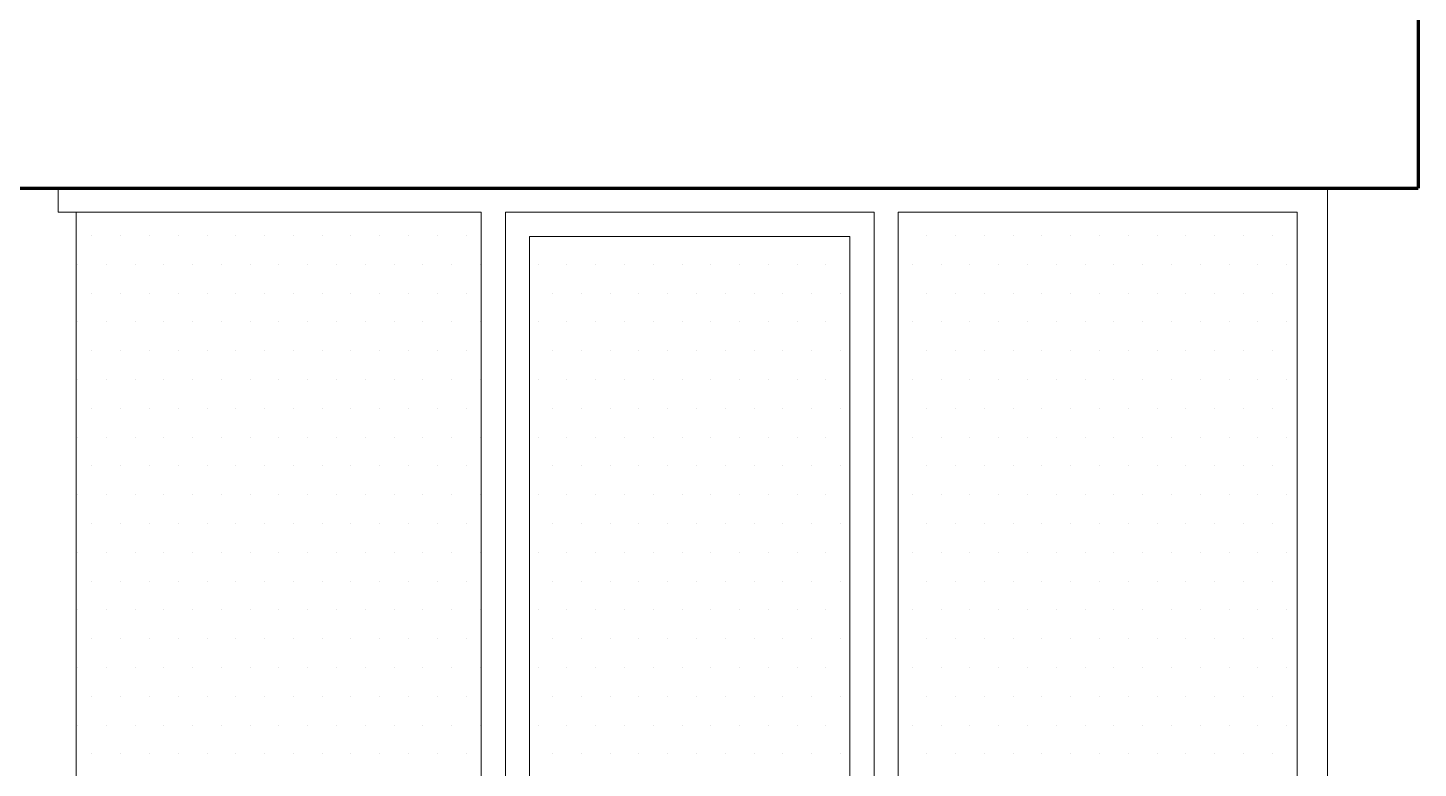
# Model space of a CAD drawing. Header units: millimetres. Extents: x 2016.56 to 2021.8, y 13721.83 to 13722.48.
# Drawn here: x 2020.4606 to 2020.5066, y 13722.07175 to 13722.09624 of the extents above; entities that cross this region are included whole.
import ezdxf

# ---------------------------------------------------------------- set-up
doc = ezdxf.new("R2010")
doc.units = ezdxf.units.MM
doc.layers.get('0').update_dxf_attribs({"lineweight": 20})
doc.layers.add('1.2', color=120, linetype='Continuous', lineweight=120)
doc.layers.add('DUVAR', color=4, linetype='Continuous', lineweight=40)

msp = doc.modelspace()

# ---------------------------------------------------------------- linework, layer by layer
for p, q in [((2020.461602, 13722.090938), (2020.461602, 13722.090138)), ((2020.503602, 13722.090938), (2020.503602, 13722.060938)), ((2020.475602, 13722.090138), (2020.461602, 13722.090138)), ((2020.462202, 13722.090138), (2020.462202, 13722.061738)), ((2020.475602, 13722.090138), (2020.475602, 13722.061738)), ((2020.488602, 13722.090138), (2020.476402, 13722.090138)), ((2020.476402, 13722.090138), (2020.476402, 13722.061738)), ((2020.488602, 13722.090138), (2020.488602, 13722.061738)), ((2020.502602, 13722.090138), (2020.489402, 13722.090138)), ((2020.489402, 13722.090138), (2020.489402, 13722.061738)), ((2020.502602, 13722.090138), (2020.502602, 13722.061738)), ((2020.477202, 13722.089338), (2020.487802, 13722.089338)), ((2020.477202, 13722.089338), (2020.477202, 13722.062538)), ((2020.487802, 13722.089338), (2020.487802, 13722.062538))]:
    msp.add_line(p, q)
at = {"layer": '1.2'}
for p in [(2020.506602, 13722.119938), (2020.451602, 13722.090938)]:
    msp.add_line(p, (2020.506602, 13722.090938), dxfattribs=at)
at = {"layer": 'DUVAR'}
for p, q in [((2020.462721, 13722.089367), (2020.462721, 13722.089367)), ((2020.463673, 13722.089367), (2020.463673, 13722.089367)), ((2020.464626, 13722.089367), (2020.464626, 13722.089367)), ((2020.465578, 13722.089367), (2020.465578, 13722.089367)), ((2020.466531, 13722.089367), (2020.466531, 13722.089367)), ((2020.467483, 13722.089367), (2020.467483, 13722.089367)), ((2020.468436, 13722.089367), (2020.468436, 13722.089367)), ((2020.469388, 13722.089367), (2020.469388, 13722.089367)), ((2020.470341, 13722.089367), (2020.470341, 13722.089367)), ((2020.471293, 13722.089367), (2020.471293, 13722.089367)), ((2020.472246, 13722.089367), (2020.472246, 13722.089367)), ((2020.473198, 13722.089367), (2020.473198, 13722.089367)), ((2020.474151, 13722.089367), (2020.474151, 13722.089367)), ((2020.475103, 13722.089367), (2020.475103, 13722.089367)), ((2020.490343, 13722.089367), (2020.490343, 13722.089367)), ((2020.491296, 13722.089367), (2020.491296, 13722.089367)), ((2020.492248, 13722.089367), (2020.492248, 13722.089367)), ((2020.493201, 13722.089367), (2020.493201, 13722.089367)), ((2020.494153, 13722.089367), (2020.494153, 13722.089367)), ((2020.495106, 13722.089367), (2020.495106, 13722.089367)), ((2020.496058, 13722.089367), (2020.496058, 13722.089367)), ((2020.497011, 13722.089367), (2020.497011, 13722.089367)), ((2020.497963, 13722.089367), (2020.497963, 13722.089367)), ((2020.498916, 13722.089367), (2020.498916, 13722.089367)), ((2020.499868, 13722.089367), (2020.499868, 13722.089367)), ((2020.500821, 13722.089367), (2020.500821, 13722.089367)), ((2020.501773, 13722.089367), (2020.501773, 13722.089367)), ((2020.462244, 13722.088414), (2020.462244, 13722.088414)), ((2020.463197, 13722.088414), (2020.463197, 13722.088414)), ((2020.464149, 13722.088414), (2020.464149, 13722.088414)), ((2020.465102, 13722.088414), (2020.465102, 13722.088414)), ((2020.466054, 13722.088414), (2020.466054, 13722.088414)), ((2020.467007, 13722.088414), (2020.467007, 13722.088414)), ((2020.467959, 13722.088414), (2020.467959, 13722.088414)), ((2020.468912, 13722.088414), (2020.468912, 13722.088414)), ((2020.469864, 13722.088414), (2020.469864, 13722.088414)), ((2020.470817, 13722.088414), (2020.470817, 13722.088414)), ((2020.471769, 13722.088414), (2020.471769, 13722.088414)), ((2020.472722, 13722.088414), (2020.472722, 13722.088414)), ((2020.473674, 13722.088414), (2020.473674, 13722.088414)), ((2020.474627, 13722.088414), (2020.474627, 13722.088414)), ((2020.475579, 13722.088414), (2020.475579, 13722.088414)), ((2020.477484, 13722.088414), (2020.477484, 13722.088414)), ((2020.478437, 13722.088414), (2020.478437, 13722.088414)), ((2020.479389, 13722.088414), (2020.479389, 13722.088414)), ((2020.480342, 13722.088414), (2020.480342, 13722.088414)), ((2020.481294, 13722.088414), (2020.481294, 13722.088414)), ((2020.482247, 13722.088414), (2020.482247, 13722.088414)), ((2020.483199, 13722.088414), (2020.483199, 13722.088414)), ((2020.484152, 13722.088414), (2020.484152, 13722.088414)), ((2020.485104, 13722.088414), (2020.485104, 13722.088414)), ((2020.486057, 13722.088414), (2020.486057, 13722.088414)), ((2020.487009, 13722.088414), (2020.487009, 13722.088414)), ((2020.489867, 13722.088414), (2020.489867, 13722.088414)), ((2020.490819, 13722.088414), (2020.490819, 13722.088414)), ((2020.491772, 13722.088414), (2020.491772, 13722.088414)), ((2020.492724, 13722.088414), (2020.492724, 13722.088414)), ((2020.493677, 13722.088414), (2020.493677, 13722.088414)), ((2020.494629, 13722.088414), (2020.494629, 13722.088414)), ((2020.495582, 13722.088414), (2020.495582, 13722.088414)), ((2020.496534, 13722.088414), (2020.496534, 13722.088414)), ((2020.497487, 13722.088414), (2020.497487, 13722.088414)), ((2020.498439, 13722.088414), (2020.498439, 13722.088414)), ((2020.499392, 13722.088414), (2020.499392, 13722.088414)), ((2020.500344, 13722.088414), (2020.500344, 13722.088414)), ((2020.501297, 13722.088414), (2020.501297, 13722.088414)), ((2020.502249, 13722.088414), (2020.502249, 13722.088414)), ((2020.462721, 13722.087462), (2020.462721, 13722.087462)), ((2020.463673, 13722.087462), (2020.463673, 13722.087462)), ((2020.464626, 13722.087462), (2020.464626, 13722.087462)), ((2020.465578, 13722.087462), (2020.465578, 13722.087462)), ((2020.466531, 13722.087462), (2020.466531, 13722.087462)), ((2020.467483, 13722.087462), (2020.467483, 13722.087462)), ((2020.468436, 13722.087462), (2020.468436, 13722.087462)), ((2020.469388, 13722.087462), (2020.469388, 13722.087462)), ((2020.470341, 13722.087462), (2020.470341, 13722.087462)), ((2020.471293, 13722.087462), (2020.471293, 13722.087462)), ((2020.472246, 13722.087462), (2020.472246, 13722.087462)), ((2020.473198, 13722.087462), (2020.473198, 13722.087462)), ((2020.474151, 13722.087462), (2020.474151, 13722.087462)), ((2020.475103, 13722.087462), (2020.475103, 13722.087462)), ((2020.477961, 13722.087462), (2020.477961, 13722.087462)), ((2020.478913, 13722.087462), (2020.478913, 13722.087462)), ((2020.479866, 13722.087462), (2020.479866, 13722.087462)), ((2020.480818, 13722.087462), (2020.480818, 13722.087462)), ((2020.481771, 13722.087462), (2020.481771, 13722.087462)), ((2020.482723, 13722.087462), (2020.482723, 13722.087462)), ((2020.483676, 13722.087462), (2020.483676, 13722.087462)), ((2020.484628, 13722.087462), (2020.484628, 13722.087462)), ((2020.485581, 13722.087462), (2020.485581, 13722.087462)), ((2020.486533, 13722.087462), (2020.486533, 13722.087462)), ((2020.487486, 13722.087462), (2020.487486, 13722.087462)), ((2020.490343, 13722.087462), (2020.490343, 13722.087462)), ((2020.491296, 13722.087462), (2020.491296, 13722.087462)), ((2020.492248, 13722.087462), (2020.492248, 13722.087462)), ((2020.493201, 13722.087462), (2020.493201, 13722.087462)), ((2020.494153, 13722.087462), (2020.494153, 13722.087462)), ((2020.495106, 13722.087462), (2020.495106, 13722.087462)), ((2020.496058, 13722.087462), (2020.496058, 13722.087462)), ((2020.497011, 13722.087462), (2020.497011, 13722.087462)), ((2020.497963, 13722.087462), (2020.497963, 13722.087462)), ((2020.498916, 13722.087462), (2020.498916, 13722.087462)), ((2020.499868, 13722.087462), (2020.499868, 13722.087462)), ((2020.500821, 13722.087462), (2020.500821, 13722.087462)), ((2020.501773, 13722.087462), (2020.501773, 13722.087462)), ((2020.462244, 13722.086509), (2020.462244, 13722.086509)), ((2020.463197, 13722.086509), (2020.463197, 13722.086509)), ((2020.464149, 13722.086509), (2020.464149, 13722.086509)), ((2020.465102, 13722.086509), (2020.465102, 13722.086509)), ((2020.466054, 13722.086509), (2020.466054, 13722.086509)), ((2020.467007, 13722.086509), (2020.467007, 13722.086509)), ((2020.467959, 13722.086509), (2020.467959, 13722.086509)), ((2020.468912, 13722.086509), (2020.468912, 13722.086509)), ((2020.469864, 13722.086509), (2020.469864, 13722.086509)), ((2020.470817, 13722.086509), (2020.470817, 13722.086509)), ((2020.471769, 13722.086509), (2020.471769, 13722.086509)), ((2020.472722, 13722.086509), (2020.472722, 13722.086509)), ((2020.473674, 13722.086509), (2020.473674, 13722.086509)), ((2020.474627, 13722.086509), (2020.474627, 13722.086509)), ((2020.475579, 13722.086509), (2020.475579, 13722.086509)), ((2020.477484, 13722.086509), (2020.477484, 13722.086509)), ((2020.478437, 13722.086509), (2020.478437, 13722.086509)), ((2020.479389, 13722.086509), (2020.479389, 13722.086509)), ((2020.480342, 13722.086509), (2020.480342, 13722.086509)), ((2020.481294, 13722.086509), (2020.481294, 13722.086509)), ((2020.482247, 13722.086509), (2020.482247, 13722.086509)), ((2020.483199, 13722.086509), (2020.483199, 13722.086509)), ((2020.484152, 13722.086509), (2020.484152, 13722.086509)), ((2020.485104, 13722.086509), (2020.485104, 13722.086509)), ((2020.486057, 13722.086509), (2020.486057, 13722.086509)), ((2020.487009, 13722.086509), (2020.487009, 13722.086509)), ((2020.489867, 13722.086509), (2020.489867, 13722.086509)), ((2020.490819, 13722.086509), (2020.490819, 13722.086509)), ((2020.491772, 13722.086509), (2020.491772, 13722.086509)), ((2020.492724, 13722.086509), (2020.492724, 13722.086509)), ((2020.493677, 13722.086509), (2020.493677, 13722.086509)), ((2020.494629, 13722.086509), (2020.494629, 13722.086509)), ((2020.495582, 13722.086509), (2020.495582, 13722.086509)), ((2020.496534, 13722.086509), (2020.496534, 13722.086509)), ((2020.497487, 13722.086509), (2020.497487, 13722.086509)), ((2020.498439, 13722.086509), (2020.498439, 13722.086509)), ((2020.499392, 13722.086509), (2020.499392, 13722.086509)), ((2020.500344, 13722.086509), (2020.500344, 13722.086509)), ((2020.501297, 13722.086509), (2020.501297, 13722.086509)), ((2020.502249, 13722.086509), (2020.502249, 13722.086509)), ((2020.462721, 13722.085557), (2020.462721, 13722.085557)), ((2020.463673, 13722.085557), (2020.463673, 13722.085557)), ((2020.464626, 13722.085557), (2020.464626, 13722.085557)), ((2020.465578, 13722.085557), (2020.465578, 13722.085557)), ((2020.466531, 13722.085557), (2020.466531, 13722.085557)), ((2020.467483, 13722.085557), (2020.467483, 13722.085557)), ((2020.468436, 13722.085557), (2020.468436, 13722.085557)), ((2020.469388, 13722.085557), (2020.469388, 13722.085557)), ((2020.470341, 13722.085557), (2020.470341, 13722.085557)), ((2020.471293, 13722.085557), (2020.471293, 13722.085557)), ((2020.472246, 13722.085557), (2020.472246, 13722.085557)), ((2020.473198, 13722.085557), (2020.473198, 13722.085557)), ((2020.474151, 13722.085557), (2020.474151, 13722.085557)), ((2020.475103, 13722.085557), (2020.475103, 13722.085557)), ((2020.477961, 13722.085557), (2020.477961, 13722.085557)), ((2020.478913, 13722.085557), (2020.478913, 13722.085557)), ((2020.479866, 13722.085557), (2020.479866, 13722.085557)), ((2020.480818, 13722.085557), (2020.480818, 13722.085557)), ((2020.481771, 13722.085557), (2020.481771, 13722.085557)), ((2020.482723, 13722.085557), (2020.482723, 13722.085557)), ((2020.483676, 13722.085557), (2020.483676, 13722.085557)), ((2020.484628, 13722.085557), (2020.484628, 13722.085557)), ((2020.485581, 13722.085557), (2020.485581, 13722.085557)), ((2020.486533, 13722.085557), (2020.486533, 13722.085557)), ((2020.487486, 13722.085557), (2020.487486, 13722.085557)), ((2020.490343, 13722.085557), (2020.490343, 13722.085557)), ((2020.491296, 13722.085557), (2020.491296, 13722.085557)), ((2020.492248, 13722.085557), (2020.492248, 13722.085557)), ((2020.493201, 13722.085557), (2020.493201, 13722.085557)), ((2020.494153, 13722.085557), (2020.494153, 13722.085557)), ((2020.495106, 13722.085557), (2020.495106, 13722.085557)), ((2020.496058, 13722.085557), (2020.496058, 13722.085557)), ((2020.497011, 13722.085557), (2020.497011, 13722.085557)), ((2020.497963, 13722.085557), (2020.497963, 13722.085557)), ((2020.498916, 13722.085557), (2020.498916, 13722.085557)), ((2020.499868, 13722.085557), (2020.499868, 13722.085557)), ((2020.500821, 13722.085557), (2020.500821, 13722.085557)), ((2020.501773, 13722.085557), (2020.501773, 13722.085557)), ((2020.462244, 13722.084604), (2020.462244, 13722.084604)), ((2020.463197, 13722.084604), (2020.463197, 13722.084604)), ((2020.464149, 13722.084604), (2020.464149, 13722.084604)), ((2020.465102, 13722.084604), (2020.465102, 13722.084604)), ((2020.466054, 13722.084604), (2020.466054, 13722.084604)), ((2020.467007, 13722.084604), (2020.467007, 13722.084604)), ((2020.467959, 13722.084604), (2020.467959, 13722.084604)), ((2020.468912, 13722.084604), (2020.468912, 13722.084604)), ((2020.469864, 13722.084604), (2020.469864, 13722.084604)), ((2020.470817, 13722.084604), (2020.470817, 13722.084604)), ((2020.471769, 13722.084604), (2020.471769, 13722.084604)), ((2020.472722, 13722.084604), (2020.472722, 13722.084604)), ((2020.473674, 13722.084604), (2020.473674, 13722.084604)), ((2020.474627, 13722.084604), (2020.474627, 13722.084604)), ((2020.475579, 13722.084604), (2020.475579, 13722.084604)), ((2020.477484, 13722.084604), (2020.477484, 13722.084604)), ((2020.478437, 13722.084604), (2020.478437, 13722.084604)), ((2020.479389, 13722.084604), (2020.479389, 13722.084604)), ((2020.480342, 13722.084604), (2020.480342, 13722.084604)), ((2020.481294, 13722.084604), (2020.481294, 13722.084604)), ((2020.482247, 13722.084604), (2020.482247, 13722.084604)), ((2020.483199, 13722.084604), (2020.483199, 13722.084604)), ((2020.484152, 13722.084604), (2020.484152, 13722.084604)), ((2020.485104, 13722.084604), (2020.485104, 13722.084604)), ((2020.486057, 13722.084604), (2020.486057, 13722.084604)), ((2020.487009, 13722.084604), (2020.487009, 13722.084604)), ((2020.489867, 13722.084604), (2020.489867, 13722.084604)), ((2020.490819, 13722.084604), (2020.490819, 13722.084604)), ((2020.491772, 13722.084604), (2020.491772, 13722.084604)), ((2020.492724, 13722.084604), (2020.492724, 13722.084604)), ((2020.493677, 13722.084604), (2020.493677, 13722.084604)), ((2020.494629, 13722.084604), (2020.494629, 13722.084604)), ((2020.495582, 13722.084604), (2020.495582, 13722.084604)), ((2020.496534, 13722.084604), (2020.496534, 13722.084604)), ((2020.497487, 13722.084604), (2020.497487, 13722.084604)), ((2020.498439, 13722.084604), (2020.498439, 13722.084604)), ((2020.499392, 13722.084604), (2020.499392, 13722.084604)), ((2020.500344, 13722.084604), (2020.500344, 13722.084604)), ((2020.501297, 13722.084604), (2020.501297, 13722.084604)), ((2020.502249, 13722.084604), (2020.502249, 13722.084604)), ((2020.462721, 13722.083652), (2020.462721, 13722.083652)), ((2020.463673, 13722.083652), (2020.463673, 13722.083652)), ((2020.464626, 13722.083652), (2020.464626, 13722.083652)), ((2020.465578, 13722.083652), (2020.465578, 13722.083652)), ((2020.466531, 13722.083652), (2020.466531, 13722.083652)), ((2020.467483, 13722.083652), (2020.467483, 13722.083652)), ((2020.468436, 13722.083652), (2020.468436, 13722.083652)), ((2020.469388, 13722.083652), (2020.469388, 13722.083652)), ((2020.470341, 13722.083652), (2020.470341, 13722.083652)), ((2020.471293, 13722.083652), (2020.471293, 13722.083652)), ((2020.472246, 13722.083652), (2020.472246, 13722.083652)), ((2020.473198, 13722.083652), (2020.473198, 13722.083652)), ((2020.474151, 13722.083652), (2020.474151, 13722.083652)), ((2020.475103, 13722.083652), (2020.475103, 13722.083652)), ((2020.477961, 13722.083652), (2020.477961, 13722.083652)), ((2020.478913, 13722.083652), (2020.478913, 13722.083652)), ((2020.479866, 13722.083652), (2020.479866, 13722.083652)), ((2020.480818, 13722.083652), (2020.480818, 13722.083652)), ((2020.481771, 13722.083652), (2020.481771, 13722.083652)), ((2020.482723, 13722.083652), (2020.482723, 13722.083652)), ((2020.483676, 13722.083652), (2020.483676, 13722.083652)), ((2020.484628, 13722.083652), (2020.484628, 13722.083652)), ((2020.485581, 13722.083652), (2020.485581, 13722.083652)), ((2020.486533, 13722.083652), (2020.486533, 13722.083652)), ((2020.487486, 13722.083652), (2020.487486, 13722.083652)), ((2020.490343, 13722.083652), (2020.490343, 13722.083652)), ((2020.491296, 13722.083652), (2020.491296, 13722.083652)), ((2020.492248, 13722.083652), (2020.492248, 13722.083652)), ((2020.493201, 13722.083652), (2020.493201, 13722.083652)), ((2020.494153, 13722.083652), (2020.494153, 13722.083652)), ((2020.495106, 13722.083652), (2020.495106, 13722.083652)), ((2020.496058, 13722.083652), (2020.496058, 13722.083652)), ((2020.497011, 13722.083652), (2020.497011, 13722.083652)), ((2020.497963, 13722.083652), (2020.497963, 13722.083652)), ((2020.498916, 13722.083652), (2020.498916, 13722.083652)), ((2020.499868, 13722.083652), (2020.499868, 13722.083652)), ((2020.500821, 13722.083652), (2020.500821, 13722.083652)), ((2020.501773, 13722.083652), (2020.501773, 13722.083652)), ((2020.462244, 13722.082699), (2020.462244, 13722.082699)), ((2020.463197, 13722.082699), (2020.463197, 13722.082699)), ((2020.464149, 13722.082699), (2020.464149, 13722.082699)), ((2020.465102, 13722.082699), (2020.465102, 13722.082699)), ((2020.466054, 13722.082699), (2020.466054, 13722.082699)), ((2020.467007, 13722.082699), (2020.467007, 13722.082699)), ((2020.467959, 13722.082699), (2020.467959, 13722.082699)), ((2020.468912, 13722.082699), (2020.468912, 13722.082699)), ((2020.469864, 13722.082699), (2020.469864, 13722.082699)), ((2020.470817, 13722.082699), (2020.470817, 13722.082699)), ((2020.471769, 13722.082699), (2020.471769, 13722.082699)), ((2020.472722, 13722.082699), (2020.472722, 13722.082699)), ((2020.473674, 13722.082699), (2020.473674, 13722.082699)), ((2020.474627, 13722.082699), (2020.474627, 13722.082699)), ((2020.475579, 13722.082699), (2020.475579, 13722.082699)), ((2020.477484, 13722.082699), (2020.477484, 13722.082699)), ((2020.478437, 13722.082699), (2020.478437, 13722.082699)), ((2020.479389, 13722.082699), (2020.479389, 13722.082699)), ((2020.480342, 13722.082699), (2020.480342, 13722.082699)), ((2020.481294, 13722.082699), (2020.481294, 13722.082699)), ((2020.482247, 13722.082699), (2020.482247, 13722.082699)), ((2020.483199, 13722.082699), (2020.483199, 13722.082699)), ((2020.484152, 13722.082699), (2020.484152, 13722.082699)), ((2020.485104, 13722.082699), (2020.485104, 13722.082699)), ((2020.486057, 13722.082699), (2020.486057, 13722.082699)), ((2020.487009, 13722.082699), (2020.487009, 13722.082699)), ((2020.489867, 13722.082699), (2020.489867, 13722.082699)), ((2020.490819, 13722.082699), (2020.490819, 13722.082699)), ((2020.491772, 13722.082699), (2020.491772, 13722.082699)), ((2020.492724, 13722.082699), (2020.492724, 13722.082699)), ((2020.493677, 13722.082699), (2020.493677, 13722.082699)), ((2020.494629, 13722.082699), (2020.494629, 13722.082699)), ((2020.495582, 13722.082699), (2020.495582, 13722.082699)), ((2020.496534, 13722.082699), (2020.496534, 13722.082699)), ((2020.497487, 13722.082699), (2020.497487, 13722.082699)), ((2020.498439, 13722.082699), (2020.498439, 13722.082699)), ((2020.499392, 13722.082699), (2020.499392, 13722.082699)), ((2020.500344, 13722.082699), (2020.500344, 13722.082699)), ((2020.501297, 13722.082699), (2020.501297, 13722.082699)), ((2020.502249, 13722.082699), (2020.502249, 13722.082699)), ((2020.462721, 13722.081747), (2020.462721, 13722.081747)), ((2020.463673, 13722.081747), (2020.463673, 13722.081747)), ((2020.464626, 13722.081747), (2020.464626, 13722.081747)), ((2020.465578, 13722.081747), (2020.465578, 13722.081747)), ((2020.466531, 13722.081747), (2020.466531, 13722.081747)), ((2020.467483, 13722.081747), (2020.467483, 13722.081747)), ((2020.468436, 13722.081747), (2020.468436, 13722.081747)), ((2020.469388, 13722.081747), (2020.469388, 13722.081747)), ((2020.470341, 13722.081747), (2020.470341, 13722.081747)), ((2020.471293, 13722.081747), (2020.471293, 13722.081747)), ((2020.472246, 13722.081747), (2020.472246, 13722.081747)), ((2020.473198, 13722.081747), (2020.473198, 13722.081747)), ((2020.474151, 13722.081747), (2020.474151, 13722.081747)), ((2020.475103, 13722.081747), (2020.475103, 13722.081747)), ((2020.477961, 13722.081747), (2020.477961, 13722.081747)), ((2020.478913, 13722.081747), (2020.478913, 13722.081747)), ((2020.479866, 13722.081747), (2020.479866, 13722.081747)), ((2020.480818, 13722.081747), (2020.480818, 13722.081747)), ((2020.481771, 13722.081747), (2020.481771, 13722.081747)), ((2020.482723, 13722.081747), (2020.482723, 13722.081747)), ((2020.483676, 13722.081747), (2020.483676, 13722.081747)), ((2020.484628, 13722.081747), (2020.484628, 13722.081747)), ((2020.485581, 13722.081747), (2020.485581, 13722.081747)), ((2020.486533, 13722.081747), (2020.486533, 13722.081747)), ((2020.487486, 13722.081747), (2020.487486, 13722.081747)), ((2020.490343, 13722.081747), (2020.490343, 13722.081747)), ((2020.491296, 13722.081747), (2020.491296, 13722.081747)), ((2020.492248, 13722.081747), (2020.492248, 13722.081747)), ((2020.493201, 13722.081747), (2020.493201, 13722.081747)), ((2020.494153, 13722.081747), (2020.494153, 13722.081747)), ((2020.495106, 13722.081747), (2020.495106, 13722.081747)), ((2020.496058, 13722.081747), (2020.496058, 13722.081747)), ((2020.497011, 13722.081747), (2020.497011, 13722.081747)), ((2020.497963, 13722.081747), (2020.497963, 13722.081747)), ((2020.498916, 13722.081747), (2020.498916, 13722.081747)), ((2020.499868, 13722.081747), (2020.499868, 13722.081747)), ((2020.500821, 13722.081747), (2020.500821, 13722.081747)), ((2020.501773, 13722.081747), (2020.501773, 13722.081747)), ((2020.462244, 13722.080794), (2020.462244, 13722.080794)), ((2020.463197, 13722.080794), (2020.463197, 13722.080794)), ((2020.464149, 13722.080794), (2020.464149, 13722.080794)), ((2020.465102, 13722.080794), (2020.465102, 13722.080794)), ((2020.466054, 13722.080794), (2020.466054, 13722.080794)), ((2020.467007, 13722.080794), (2020.467007, 13722.080794)), ((2020.467959, 13722.080794), (2020.467959, 13722.080794)), ((2020.468912, 13722.080794), (2020.468912, 13722.080794)), ((2020.469864, 13722.080794), (2020.469864, 13722.080794)), ((2020.470817, 13722.080794), (2020.470817, 13722.080794)), ((2020.471769, 13722.080794), (2020.471769, 13722.080794)), ((2020.472722, 13722.080794), (2020.472722, 13722.080794)), ((2020.473674, 13722.080794), (2020.473674, 13722.080794)), ((2020.474627, 13722.080794), (2020.474627, 13722.080794)), ((2020.475579, 13722.080794), (2020.475579, 13722.080794)), ((2020.477484, 13722.080794), (2020.477484, 13722.080794)), ((2020.478437, 13722.080794), (2020.478437, 13722.080794)), ((2020.479389, 13722.080794), (2020.479389, 13722.080794)), ((2020.480342, 13722.080794), (2020.480342, 13722.080794)), ((2020.481294, 13722.080794), (2020.481294, 13722.080794)), ((2020.482247, 13722.080794), (2020.482247, 13722.080794)), ((2020.483199, 13722.080794), (2020.483199, 13722.080794)), ((2020.484152, 13722.080794), (2020.484152, 13722.080794)), ((2020.485104, 13722.080794), (2020.485104, 13722.080794)), ((2020.486057, 13722.080794), (2020.486057, 13722.080794)), ((2020.487009, 13722.080794), (2020.487009, 13722.080794)), ((2020.489867, 13722.080794), (2020.489867, 13722.080794)), ((2020.490819, 13722.080794), (2020.490819, 13722.080794)), ((2020.491772, 13722.080794), (2020.491772, 13722.080794)), ((2020.492724, 13722.080794), (2020.492724, 13722.080794)), ((2020.493677, 13722.080794), (2020.493677, 13722.080794)), ((2020.494629, 13722.080794), (2020.494629, 13722.080794)), ((2020.495582, 13722.080794), (2020.495582, 13722.080794)), ((2020.496534, 13722.080794), (2020.496534, 13722.080794)), ((2020.497487, 13722.080794), (2020.497487, 13722.080794)), ((2020.498439, 13722.080794), (2020.498439, 13722.080794)), ((2020.499392, 13722.080794), (2020.499392, 13722.080794)), ((2020.500344, 13722.080794), (2020.500344, 13722.080794)), ((2020.501297, 13722.080794), (2020.501297, 13722.080794)), ((2020.502249, 13722.080794), (2020.502249, 13722.080794)), ((2020.462721, 13722.079842), (2020.462721, 13722.079842)), ((2020.463673, 13722.079842), (2020.463673, 13722.079842)), ((2020.464626, 13722.079842), (2020.464626, 13722.079842)), ((2020.465578, 13722.079842), (2020.465578, 13722.079842)), ((2020.466531, 13722.079842), (2020.466531, 13722.079842)), ((2020.467483, 13722.079842), (2020.467483, 13722.079842)), ((2020.468436, 13722.079842), (2020.468436, 13722.079842)), ((2020.469388, 13722.079842), (2020.469388, 13722.079842)), ((2020.470341, 13722.079842), (2020.470341, 13722.079842)), ((2020.471293, 13722.079842), (2020.471293, 13722.079842)), ((2020.472246, 13722.079842), (2020.472246, 13722.079842)), ((2020.473198, 13722.079842), (2020.473198, 13722.079842)), ((2020.474151, 13722.079842), (2020.474151, 13722.079842)), ((2020.475103, 13722.079842), (2020.475103, 13722.079842)), ((2020.477961, 13722.079842), (2020.477961, 13722.079842)), ((2020.478913, 13722.079842), (2020.478913, 13722.079842)), ((2020.479866, 13722.079842), (2020.479866, 13722.079842)), ((2020.480818, 13722.079842), (2020.480818, 13722.079842)), ((2020.481771, 13722.079842), (2020.481771, 13722.079842)), ((2020.482723, 13722.079842), (2020.482723, 13722.079842)), ((2020.483676, 13722.079842), (2020.483676, 13722.079842)), ((2020.484628, 13722.079842), (2020.484628, 13722.079842)), ((2020.485581, 13722.079842), (2020.485581, 13722.079842)), ((2020.486533, 13722.079842), (2020.486533, 13722.079842)), ((2020.487486, 13722.079842), (2020.487486, 13722.079842)), ((2020.490343, 13722.079842), (2020.490343, 13722.079842)), ((2020.491296, 13722.079842), (2020.491296, 13722.079842)), ((2020.492248, 13722.079842), (2020.492248, 13722.079842)), ((2020.493201, 13722.079842), (2020.493201, 13722.079842)), ((2020.494153, 13722.079842), (2020.494153, 13722.079842)), ((2020.495106, 13722.079842), (2020.495106, 13722.079842)), ((2020.496058, 13722.079842), (2020.496058, 13722.079842)), ((2020.497011, 13722.079842), (2020.497011, 13722.079842)), ((2020.497963, 13722.079842), (2020.497963, 13722.079842)), ((2020.498916, 13722.079842), (2020.498916, 13722.079842)), ((2020.499868, 13722.079842), (2020.499868, 13722.079842)), ((2020.500821, 13722.079842), (2020.500821, 13722.079842)), ((2020.501773, 13722.079842), (2020.501773, 13722.079842)), ((2020.462244, 13722.078889), (2020.462244, 13722.078889)), ((2020.463197, 13722.078889), (2020.463197, 13722.078889)), ((2020.464149, 13722.078889), (2020.464149, 13722.078889)), ((2020.465102, 13722.078889), (2020.465102, 13722.078889)), ((2020.466054, 13722.078889), (2020.466054, 13722.078889)), ((2020.467007, 13722.078889), (2020.467007, 13722.078889)), ((2020.467959, 13722.078889), (2020.467959, 13722.078889)), ((2020.468912, 13722.078889), (2020.468912, 13722.078889)), ((2020.469864, 13722.078889), (2020.469864, 13722.078889)), ((2020.470817, 13722.078889), (2020.470817, 13722.078889)), ((2020.471769, 13722.078889), (2020.471769, 13722.078889)), ((2020.472722, 13722.078889), (2020.472722, 13722.078889)), ((2020.473674, 13722.078889), (2020.473674, 13722.078889)), ((2020.474627, 13722.078889), (2020.474627, 13722.078889)), ((2020.475579, 13722.078889), (2020.475579, 13722.078889)), ((2020.477484, 13722.078889), (2020.477484, 13722.078889)), ((2020.478437, 13722.078889), (2020.478437, 13722.078889)), ((2020.479389, 13722.078889), (2020.479389, 13722.078889)), ((2020.480342, 13722.078889), (2020.480342, 13722.078889)), ((2020.481294, 13722.078889), (2020.481294, 13722.078889)), ((2020.482247, 13722.078889), (2020.482247, 13722.078889)), ((2020.483199, 13722.078889), (2020.483199, 13722.078889)), ((2020.484152, 13722.078889), (2020.484152, 13722.078889)), ((2020.485104, 13722.078889), (2020.485104, 13722.078889)), ((2020.486057, 13722.078889), (2020.486057, 13722.078889)), ((2020.487009, 13722.078889), (2020.487009, 13722.078889)), ((2020.489867, 13722.078889), (2020.489867, 13722.078889)), ((2020.490819, 13722.078889), (2020.490819, 13722.078889)), ((2020.491772, 13722.078889), (2020.491772, 13722.078889)), ((2020.492724, 13722.078889), (2020.492724, 13722.078889)), ((2020.493677, 13722.078889), (2020.493677, 13722.078889)), ((2020.494629, 13722.078889), (2020.494629, 13722.078889)), ((2020.495582, 13722.078889), (2020.495582, 13722.078889)), ((2020.496534, 13722.078889), (2020.496534, 13722.078889)), ((2020.497487, 13722.078889), (2020.497487, 13722.078889)), ((2020.498439, 13722.078889), (2020.498439, 13722.078889)), ((2020.499392, 13722.078889), (2020.499392, 13722.078889)), ((2020.500344, 13722.078889), (2020.500344, 13722.078889)), ((2020.501297, 13722.078889), (2020.501297, 13722.078889)), ((2020.502249, 13722.078889), (2020.502249, 13722.078889)), ((2020.462721, 13722.077937), (2020.462721, 13722.077937)), ((2020.463673, 13722.077937), (2020.463673, 13722.077937)), ((2020.464626, 13722.077937), (2020.464626, 13722.077937)), ((2020.465578, 13722.077937), (2020.465578, 13722.077937)), ((2020.466531, 13722.077937), (2020.466531, 13722.077937)), ((2020.467483, 13722.077937), (2020.467483, 13722.077937)), ((2020.468436, 13722.077937), (2020.468436, 13722.077937)), ((2020.469388, 13722.077937), (2020.469388, 13722.077937)), ((2020.470341, 13722.077937), (2020.470341, 13722.077937)), ((2020.471293, 13722.077937), (2020.471293, 13722.077937)), ((2020.472246, 13722.077937), (2020.472246, 13722.077937)), ((2020.473198, 13722.077937), (2020.473198, 13722.077937)), ((2020.474151, 13722.077937), (2020.474151, 13722.077937)), ((2020.475103, 13722.077937), (2020.475103, 13722.077937)), ((2020.477961, 13722.077937), (2020.477961, 13722.077937)), ((2020.478913, 13722.077937), (2020.478913, 13722.077937)), ((2020.479866, 13722.077937), (2020.479866, 13722.077937)), ((2020.480818, 13722.077937), (2020.480818, 13722.077937)), ((2020.481771, 13722.077937), (2020.481771, 13722.077937)), ((2020.482723, 13722.077937), (2020.482723, 13722.077937)), ((2020.483676, 13722.077937), (2020.483676, 13722.077937)), ((2020.484628, 13722.077937), (2020.484628, 13722.077937)), ((2020.485581, 13722.077937), (2020.485581, 13722.077937)), ((2020.486533, 13722.077937), (2020.486533, 13722.077937)), ((2020.487486, 13722.077937), (2020.487486, 13722.077937)), ((2020.490343, 13722.077937), (2020.490343, 13722.077937)), ((2020.491296, 13722.077937), (2020.491296, 13722.077937)), ((2020.492248, 13722.077937), (2020.492248, 13722.077937)), ((2020.493201, 13722.077937), (2020.493201, 13722.077937)), ((2020.494153, 13722.077937), (2020.494153, 13722.077937)), ((2020.495106, 13722.077937), (2020.495106, 13722.077937)), ((2020.496058, 13722.077937), (2020.496058, 13722.077937)), ((2020.497011, 13722.077937), (2020.497011, 13722.077937)), ((2020.497963, 13722.077937), (2020.497963, 13722.077937)), ((2020.498916, 13722.077937), (2020.498916, 13722.077937)), ((2020.499868, 13722.077937), (2020.499868, 13722.077937)), ((2020.500821, 13722.077937), (2020.500821, 13722.077937)), ((2020.501773, 13722.077937), (2020.501773, 13722.077937)), ((2020.462244, 13722.076984), (2020.462244, 13722.076984)), ((2020.463197, 13722.076984), (2020.463197, 13722.076984)), ((2020.464149, 13722.076984), (2020.464149, 13722.076984)), ((2020.465102, 13722.076984), (2020.465102, 13722.076984)), ((2020.466054, 13722.076984), (2020.466054, 13722.076984)), ((2020.467007, 13722.076984), (2020.467007, 13722.076984)), ((2020.467959, 13722.076984), (2020.467959, 13722.076984)), ((2020.468912, 13722.076984), (2020.468912, 13722.076984)), ((2020.469864, 13722.076984), (2020.469864, 13722.076984)), ((2020.470817, 13722.076984), (2020.470817, 13722.076984)), ((2020.471769, 13722.076984), (2020.471769, 13722.076984)), ((2020.472722, 13722.076984), (2020.472722, 13722.076984)), ((2020.473674, 13722.076984), (2020.473674, 13722.076984)), ((2020.474627, 13722.076984), (2020.474627, 13722.076984)), ((2020.475579, 13722.076984), (2020.475579, 13722.076984)), ((2020.477484, 13722.076984), (2020.477484, 13722.076984)), ((2020.478437, 13722.076984), (2020.478437, 13722.076984)), ((2020.479389, 13722.076984), (2020.479389, 13722.076984)), ((2020.480342, 13722.076984), (2020.480342, 13722.076984)), ((2020.481294, 13722.076984), (2020.481294, 13722.076984)), ((2020.482247, 13722.076984), (2020.482247, 13722.076984)), ((2020.483199, 13722.076984), (2020.483199, 13722.076984)), ((2020.484152, 13722.076984), (2020.484152, 13722.076984)), ((2020.485104, 13722.076984), (2020.485104, 13722.076984)), ((2020.486057, 13722.076984), (2020.486057, 13722.076984)), ((2020.487009, 13722.076984), (2020.487009, 13722.076984)), ((2020.489867, 13722.076984), (2020.489867, 13722.076984)), ((2020.490819, 13722.076984), (2020.490819, 13722.076984)), ((2020.491772, 13722.076984), (2020.491772, 13722.076984)), ((2020.492724, 13722.076984), (2020.492724, 13722.076984)), ((2020.493677, 13722.076984), (2020.493677, 13722.076984)), ((2020.494629, 13722.076984), (2020.494629, 13722.076984)), ((2020.495582, 13722.076984), (2020.495582, 13722.076984)), ((2020.496534, 13722.076984), (2020.496534, 13722.076984)), ((2020.497487, 13722.076984), (2020.497487, 13722.076984)), ((2020.498439, 13722.076984), (2020.498439, 13722.076984)), ((2020.499392, 13722.076984), (2020.499392, 13722.076984)), ((2020.500344, 13722.076984), (2020.500344, 13722.076984)), ((2020.501297, 13722.076984), (2020.501297, 13722.076984)), ((2020.502249, 13722.076984), (2020.502249, 13722.076984)), ((2020.462721, 13722.076032), (2020.462721, 13722.076032)), ((2020.463673, 13722.076032), (2020.463673, 13722.076032)), ((2020.464626, 13722.076032), (2020.464626, 13722.076032)), ((2020.465578, 13722.076032), (2020.465578, 13722.076032)), ((2020.466531, 13722.076032), (2020.466531, 13722.076032)), ((2020.467483, 13722.076032), (2020.467483, 13722.076032)), ((2020.468436, 13722.076032), (2020.468436, 13722.076032)), ((2020.469388, 13722.076032), (2020.469388, 13722.076032)), ((2020.470341, 13722.076032), (2020.470341, 13722.076032)), ((2020.471293, 13722.076032), (2020.471293, 13722.076032)), ((2020.472246, 13722.076032), (2020.472246, 13722.076032)), ((2020.473198, 13722.076032), (2020.473198, 13722.076032)), ((2020.474151, 13722.076032), (2020.474151, 13722.076032)), ((2020.475103, 13722.076032), (2020.475103, 13722.076032)), ((2020.477961, 13722.076032), (2020.477961, 13722.076032)), ((2020.478913, 13722.076032), (2020.478913, 13722.076032)), ((2020.479866, 13722.076032), (2020.479866, 13722.076032)), ((2020.480818, 13722.076032), (2020.480818, 13722.076032)), ((2020.481771, 13722.076032), (2020.481771, 13722.076032)), ((2020.482723, 13722.076032), (2020.482723, 13722.076032)), ((2020.483676, 13722.076032), (2020.483676, 13722.076032)), ((2020.484628, 13722.076032), (2020.484628, 13722.076032)), ((2020.485581, 13722.076032), (2020.485581, 13722.076032)), ((2020.486533, 13722.076032), (2020.486533, 13722.076032)), ((2020.487486, 13722.076032), (2020.487486, 13722.076032)), ((2020.490343, 13722.076032), (2020.490343, 13722.076032)), ((2020.491296, 13722.076032), (2020.491296, 13722.076032)), ((2020.492248, 13722.076032), (2020.492248, 13722.076032)), ((2020.493201, 13722.076032), (2020.493201, 13722.076032)), ((2020.494153, 13722.076032), (2020.494153, 13722.076032)), ((2020.495106, 13722.076032), (2020.495106, 13722.076032)), ((2020.496058, 13722.076032), (2020.496058, 13722.076032)), ((2020.497011, 13722.076032), (2020.497011, 13722.076032)), ((2020.497963, 13722.076032), (2020.497963, 13722.076032)), ((2020.498916, 13722.076032), (2020.498916, 13722.076032)), ((2020.499868, 13722.076032), (2020.499868, 13722.076032)), ((2020.500821, 13722.076032), (2020.500821, 13722.076032)), ((2020.501773, 13722.076032), (2020.501773, 13722.076032)), ((2020.462244, 13722.075079), (2020.462244, 13722.075079)), ((2020.463197, 13722.075079), (2020.463197, 13722.075079)), ((2020.464149, 13722.075079), (2020.464149, 13722.075079)), ((2020.465102, 13722.075079), (2020.465102, 13722.075079)), ((2020.466054, 13722.075079), (2020.466054, 13722.075079)), ((2020.467007, 13722.075079), (2020.467007, 13722.075079)), ((2020.467959, 13722.075079), (2020.467959, 13722.075079)), ((2020.468912, 13722.075079), (2020.468912, 13722.075079)), ((2020.469864, 13722.075079), (2020.469864, 13722.075079)), ((2020.470817, 13722.075079), (2020.470817, 13722.075079)), ((2020.471769, 13722.075079), (2020.471769, 13722.075079)), ((2020.472722, 13722.075079), (2020.472722, 13722.075079)), ((2020.473674, 13722.075079), (2020.473674, 13722.075079)), ((2020.474627, 13722.075079), (2020.474627, 13722.075079)), ((2020.475579, 13722.075079), (2020.475579, 13722.075079)), ((2020.477484, 13722.075079), (2020.477484, 13722.075079)), ((2020.478437, 13722.075079), (2020.478437, 13722.075079)), ((2020.479389, 13722.075079), (2020.479389, 13722.075079)), ((2020.480342, 13722.075079), (2020.480342, 13722.075079)), ((2020.481294, 13722.075079), (2020.481294, 13722.075079)), ((2020.482247, 13722.075079), (2020.482247, 13722.075079)), ((2020.483199, 13722.075079), (2020.483199, 13722.075079)), ((2020.484152, 13722.075079), (2020.484152, 13722.075079)), ((2020.485104, 13722.075079), (2020.485104, 13722.075079)), ((2020.486057, 13722.075079), (2020.486057, 13722.075079)), ((2020.487009, 13722.075079), (2020.487009, 13722.075079)), ((2020.489867, 13722.075079), (2020.489867, 13722.075079)), ((2020.490819, 13722.075079), (2020.490819, 13722.075079)), ((2020.491772, 13722.075079), (2020.491772, 13722.075079)), ((2020.492724, 13722.075079), (2020.492724, 13722.075079)), ((2020.493677, 13722.075079), (2020.493677, 13722.075079)), ((2020.494629, 13722.075079), (2020.494629, 13722.075079)), ((2020.495582, 13722.075079), (2020.495582, 13722.075079)), ((2020.496534, 13722.075079), (2020.496534, 13722.075079)), ((2020.497487, 13722.075079), (2020.497487, 13722.075079)), ((2020.498439, 13722.075079), (2020.498439, 13722.075079)), ((2020.499392, 13722.075079), (2020.499392, 13722.075079)), ((2020.500344, 13722.075079), (2020.500344, 13722.075079)), ((2020.501297, 13722.075079), (2020.501297, 13722.075079)), ((2020.502249, 13722.075079), (2020.502249, 13722.075079)), ((2020.462721, 13722.074127), (2020.462721, 13722.074127)), ((2020.463673, 13722.074127), (2020.463673, 13722.074127)), ((2020.464626, 13722.074127), (2020.464626, 13722.074127)), ((2020.465578, 13722.074127), (2020.465578, 13722.074127)), ((2020.466531, 13722.074127), (2020.466531, 13722.074127)), ((2020.467483, 13722.074127), (2020.467483, 13722.074127)), ((2020.468436, 13722.074127), (2020.468436, 13722.074127)), ((2020.469388, 13722.074127), (2020.469388, 13722.074127)), ((2020.470341, 13722.074127), (2020.470341, 13722.074127)), ((2020.471293, 13722.074127), (2020.471293, 13722.074127)), ((2020.472246, 13722.074127), (2020.472246, 13722.074127)), ((2020.473198, 13722.074127), (2020.473198, 13722.074127)), ((2020.474151, 13722.074127), (2020.474151, 13722.074127)), ((2020.475103, 13722.074127), (2020.475103, 13722.074127)), ((2020.477961, 13722.074127), (2020.477961, 13722.074127)), ((2020.478913, 13722.074127), (2020.478913, 13722.074127)), ((2020.479866, 13722.074127), (2020.479866, 13722.074127)), ((2020.480818, 13722.074127), (2020.480818, 13722.074127)), ((2020.481771, 13722.074127), (2020.481771, 13722.074127)), ((2020.482723, 13722.074127), (2020.482723, 13722.074127)), ((2020.483676, 13722.074127), (2020.483676, 13722.074127)), ((2020.484628, 13722.074127), (2020.484628, 13722.074127)), ((2020.485581, 13722.074127), (2020.485581, 13722.074127)), ((2020.486533, 13722.074127), (2020.486533, 13722.074127)), ((2020.487486, 13722.074127), (2020.487486, 13722.074127)), ((2020.490343, 13722.074127), (2020.490343, 13722.074127)), ((2020.491296, 13722.074127), (2020.491296, 13722.074127)), ((2020.492248, 13722.074127), (2020.492248, 13722.074127)), ((2020.493201, 13722.074127), (2020.493201, 13722.074127)), ((2020.494153, 13722.074127), (2020.494153, 13722.074127)), ((2020.495106, 13722.074127), (2020.495106, 13722.074127)), ((2020.496058, 13722.074127), (2020.496058, 13722.074127)), ((2020.497011, 13722.074127), (2020.497011, 13722.074127)), ((2020.497963, 13722.074127), (2020.497963, 13722.074127)), ((2020.498916, 13722.074127), (2020.498916, 13722.074127)), ((2020.499868, 13722.074127), (2020.499868, 13722.074127)), ((2020.500821, 13722.074127), (2020.500821, 13722.074127)), ((2020.501773, 13722.074127), (2020.501773, 13722.074127)), ((2020.462244, 13722.073174), (2020.462244, 13722.073174)), ((2020.463197, 13722.073174), (2020.463197, 13722.073174)), ((2020.464149, 13722.073174), (2020.464149, 13722.073174)), ((2020.465102, 13722.073174), (2020.465102, 13722.073174)), ((2020.466054, 13722.073174), (2020.466054, 13722.073174)), ((2020.467007, 13722.073174), (2020.467007, 13722.073174)), ((2020.467959, 13722.073174), (2020.467959, 13722.073174)), ((2020.468912, 13722.073174), (2020.468912, 13722.073174)), ((2020.469864, 13722.073174), (2020.469864, 13722.073174)), ((2020.470817, 13722.073174), (2020.470817, 13722.073174)), ((2020.471769, 13722.073174), (2020.471769, 13722.073174)), ((2020.472722, 13722.073174), (2020.472722, 13722.073174)), ((2020.473674, 13722.073174), (2020.473674, 13722.073174)), ((2020.474627, 13722.073174), (2020.474627, 13722.073174)), ((2020.475579, 13722.073174), (2020.475579, 13722.073174)), ((2020.477484, 13722.073174), (2020.477484, 13722.073174)), ((2020.478437, 13722.073174), (2020.478437, 13722.073174)), ((2020.479389, 13722.073174), (2020.479389, 13722.073174)), ((2020.480342, 13722.073174), (2020.480342, 13722.073174)), ((2020.481294, 13722.073174), (2020.481294, 13722.073174)), ((2020.482247, 13722.073174), (2020.482247, 13722.073174)), ((2020.483199, 13722.073174), (2020.483199, 13722.073174)), ((2020.484152, 13722.073174), (2020.484152, 13722.073174)), ((2020.485104, 13722.073174), (2020.485104, 13722.073174)), ((2020.486057, 13722.073174), (2020.486057, 13722.073174)), ((2020.487009, 13722.073174), (2020.487009, 13722.073174)), ((2020.489867, 13722.073174), (2020.489867, 13722.073174)), ((2020.490819, 13722.073174), (2020.490819, 13722.073174)), ((2020.491772, 13722.073174), (2020.491772, 13722.073174)), ((2020.492724, 13722.073174), (2020.492724, 13722.073174)), ((2020.493677, 13722.073174), (2020.493677, 13722.073174)), ((2020.494629, 13722.073174), (2020.494629, 13722.073174)), ((2020.495582, 13722.073174), (2020.495582, 13722.073174)), ((2020.496534, 13722.073174), (2020.496534, 13722.073174)), ((2020.497487, 13722.073174), (2020.497487, 13722.073174)), ((2020.498439, 13722.073174), (2020.498439, 13722.073174)), ((2020.499392, 13722.073174), (2020.499392, 13722.073174)), ((2020.500344, 13722.073174), (2020.500344, 13722.073174)), ((2020.501297, 13722.073174), (2020.501297, 13722.073174)), ((2020.502249, 13722.073174), (2020.502249, 13722.073174)), ((2020.462721, 13722.072222), (2020.462721, 13722.072222)), ((2020.463673, 13722.072222), (2020.463673, 13722.072222)), ((2020.464626, 13722.072222), (2020.464626, 13722.072222)), ((2020.465578, 13722.072222), (2020.465578, 13722.072222)), ((2020.466531, 13722.072222), (2020.466531, 13722.072222)), ((2020.467483, 13722.072222), (2020.467483, 13722.072222)), ((2020.468436, 13722.072222), (2020.468436, 13722.072222)), ((2020.469388, 13722.072222), (2020.469388, 13722.072222)), ((2020.470341, 13722.072222), (2020.470341, 13722.072222)), ((2020.471293, 13722.072222), (2020.471293, 13722.072222)), ((2020.472246, 13722.072222), (2020.472246, 13722.072222)), ((2020.473198, 13722.072222), (2020.473198, 13722.072222)), ((2020.474151, 13722.072222), (2020.474151, 13722.072222)), ((2020.475103, 13722.072222), (2020.475103, 13722.072222)), ((2020.477961, 13722.072222), (2020.477961, 13722.072222)), ((2020.478913, 13722.072222), (2020.478913, 13722.072222)), ((2020.479866, 13722.072222), (2020.479866, 13722.072222)), ((2020.480818, 13722.072222), (2020.480818, 13722.072222)), ((2020.481771, 13722.072222), (2020.481771, 13722.072222)), ((2020.482723, 13722.072222), (2020.482723, 13722.072222)), ((2020.483676, 13722.072222), (2020.483676, 13722.072222)), ((2020.484628, 13722.072222), (2020.484628, 13722.072222)), ((2020.485581, 13722.072222), (2020.485581, 13722.072222)), ((2020.486533, 13722.072222), (2020.486533, 13722.072222)), ((2020.487486, 13722.072222), (2020.487486, 13722.072222)), ((2020.490343, 13722.072222), (2020.490343, 13722.072222)), ((2020.491296, 13722.072222), (2020.491296, 13722.072222)), ((2020.492248, 13722.072222), (2020.492248, 13722.072222)), ((2020.493201, 13722.072222), (2020.493201, 13722.072222)), ((2020.494153, 13722.072222), (2020.494153, 13722.072222)), ((2020.495106, 13722.072222), (2020.495106, 13722.072222)), ((2020.496058, 13722.072222), (2020.496058, 13722.072222)), ((2020.497011, 13722.072222), (2020.497011, 13722.072222)), ((2020.497963, 13722.072222), (2020.497963, 13722.072222)), ((2020.498916, 13722.072222), (2020.498916, 13722.072222)), ((2020.499868, 13722.072222), (2020.499868, 13722.072222)), ((2020.500821, 13722.072222), (2020.500821, 13722.072222)), ((2020.501773, 13722.072222), (2020.501773, 13722.072222))]:
    msp.add_line(p, q, dxfattribs=at)

doc.saveas('drawing.dxf')
